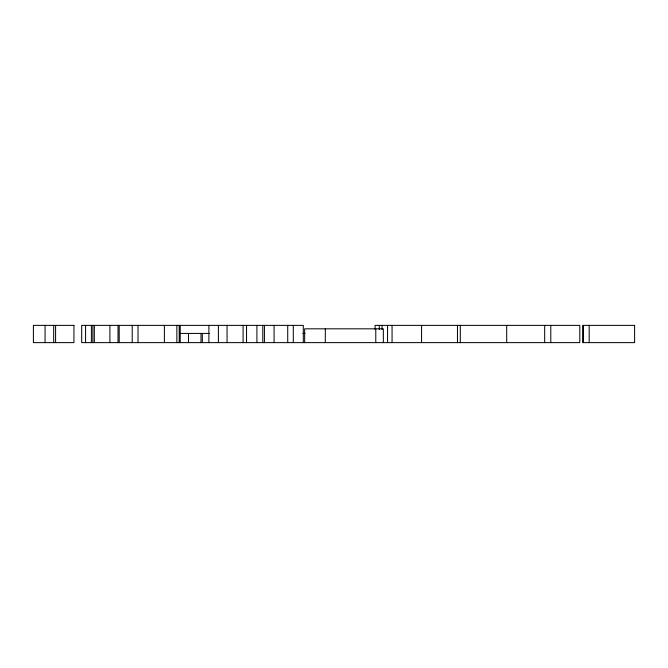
<?xml version="1.0" encoding="UTF-8"?>
<svg xmlns="http://www.w3.org/2000/svg" width="668" height="668" viewBox="0 0 668 668"><rect width="100%" height="100%" fill="white"/><g stroke="black" fill="none" stroke-linecap="round" stroke-linejoin="round"><path stroke-width="1" d="M180.285 333.424L209.468 333.424M302.871 333.424L305.042 333.424M589.193 325.374L589.193 342.626M583.498 325.374L583.498 342.626M550.791 325.374L550.791 342.626M544.67 325.374L544.67 342.626M506.695 325.374L506.695 342.626M460.302 325.374L460.302 342.626M457.463 325.374L457.463 342.626M421.566 325.374L421.566 342.626M392.066 325.374L392.066 342.626M387.549 325.374L387.549 342.626M383.34 342.626L383.34 328.823L304.65 328.823L304.65 342.626M382.046 325.374L382.046 329.433M379.29 325.374L379.29 329.433M375.783 328.823L375.783 342.626M375.09 329.433L375.09 325.374L579.791 325.374L579.791 342.626L81.68 342.626L81.68 325.374L303.314 325.374L303.314 342.626M325.316 328.823L325.316 342.626M293.294 325.374L293.294 342.626M287.724 325.374L287.724 342.626M274.08 325.374L274.08 342.626M264.428 325.374L264.428 342.626M262.791 325.374L262.791 342.626M256.913 325.374L256.913 342.626M246.534 325.374L246.534 342.626M243.085 325.374L243.085 342.626M227.053 325.374L227.053 342.626M218.403 325.374L218.403 342.626M208.884 325.374L208.884 342.626M202.337 333.424L202.337 342.626M201.001 333.424L201.001 342.626M188.485 333.424L188.485 342.626M180.218 325.374L180.218 342.626M179.224 325.374L179.224 342.626M176.853 325.374L176.853 342.626M164.395 325.374L164.395 342.626M138.025 325.374L138.025 342.626M132.222 325.374L132.222 342.626M119.205 325.374L119.205 342.626M118.027 325.374L118.027 342.626M109.903 325.374L109.903 342.626M94.33 325.374L94.33 342.626M92.86 325.374L92.86 342.626M91.399 325.374L91.399 342.626M85.579 325.374L85.579 342.626M55.586 325.374L55.586 342.626M53.674 325.374L53.674 342.626M45.065 325.374L45.065 342.626M73.939 325.374L33.4 325.374L33.4 342.626L73.939 342.626L73.939 325.374M634.6 325.374L582.621 325.374L582.621 342.626L634.6 342.626L634.6 325.374"/></g></svg>
